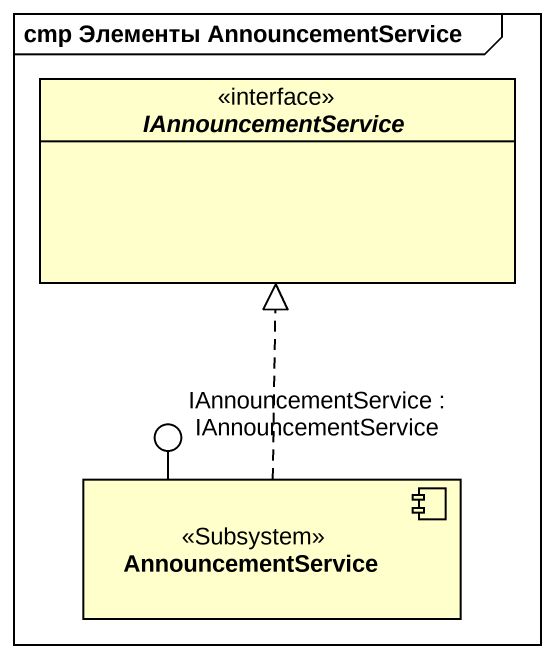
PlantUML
@startuml
mainframe cmp Элементы AnnouncementService
allowmixing
hide circle
hide empty members
interface IAnnouncementService
() "IAnnouncementService : IAnnouncementService" as IAnnouncementService_2
component AnnouncementService <<Subsystem>>
AnnouncementService -up- IAnnouncementService_2
AnnouncementService .up.|> IAnnouncementService
@enduml
